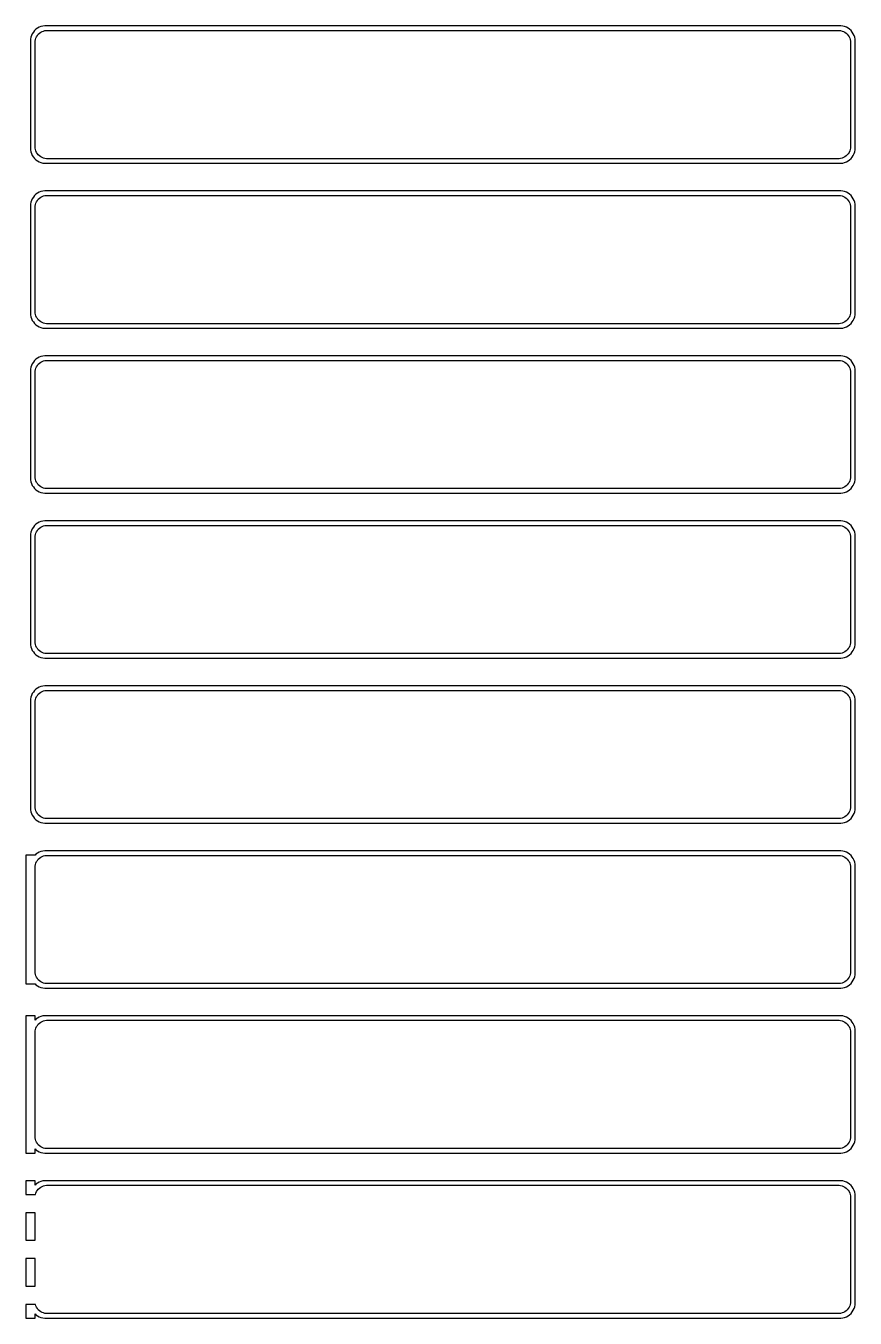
# Model space of a CAD drawing. Header units: metres. Extents: x -136 to 135, y 788 to 1588.
# Drawn here: x -136.5 to 135, y 1165.5 to 1588.5 of the extents above; entities that cross this region are included whole.
import ezdxf

# ---------------------------------------------------------------- set-up
doc = ezdxf.new("R2010")
doc.units = ezdxf.units.M

msp = doc.modelspace()

# ---------------------------------------------------------------- linework, layer by layer
for p, q in [((-134.045, 1586.44), (-134.382, 1585.91)), ((-133.645, 1586.92), (-134.045, 1586.44)), ((-133.187, 1587.35), (-133.645, 1586.92)), ((-132.679, 1587.72), (-133.187, 1587.35)), ((-132.129, 1588.02), (-132.679, 1587.72)), ((-131.545, 1588.26), (-132.129, 1588.02)), ((-132.05, 1586.08), (-131.643, 1586.38)), ((-131.643, 1586.38), (-131.203, 1586.62)), ((-130.937, 1588.41), (-131.545, 1588.26)), ((-131.203, 1586.62), (-130.736, 1586.8)), ((-130.314, 1588.49), (-130.937, 1588.41)), ((-130.736, 1586.8), (-130.25, 1586.93)), ((130.314, 1588.49), (-130.314, 1588.49)), ((-130.25, 1586.93), (-129.751, 1586.99)), ((-129.751, 1586.99), (129.751, 1586.99)), ((129.751, 1586.99), (130.25, 1586.93)), ((130.25, 1586.93), (130.736, 1586.8)), ((130.937, 1588.41), (130.314, 1588.49)), ((130.736, 1586.8), (131.203, 1586.62)), ((131.545, 1588.26), (130.937, 1588.41)), ((131.203, 1586.62), (131.643, 1586.38)), ((132.129, 1588.02), (131.545, 1588.26)), ((131.643, 1586.38), (132.05, 1586.08)), ((132.679, 1587.72), (132.129, 1588.02)), ((133.187, 1587.35), (132.679, 1587.72)), ((133.645, 1586.92), (133.187, 1587.35)), ((134.045, 1586.44), (133.645, 1586.92)), ((134.382, 1585.91), (134.045, 1586.44)), ((-134.961, 1584.13), (-135, 1583.5)), ((-135, 1583.5), (-135, 1548.5)), ((-134.843, 1584.74), (-134.961, 1584.13)), ((-134.649, 1585.34), (-134.843, 1584.74)), ((-134.382, 1585.91), (-134.649, 1585.34)), ((-133.5, 1583), (-133.468, 1583.5)), ((-133.5, 1549), (-133.5, 1583)), ((-133.468, 1583.5), (-133.374, 1583.99)), ((-133.374, 1583.99), (-133.219, 1584.47)), ((-133.219, 1584.47), (-133.005, 1584.93)), ((-133.005, 1584.93), (-132.736, 1585.35)), ((-132.736, 1585.35), (-132.416, 1585.74)), ((-132.416, 1585.74), (-132.05, 1586.08)), ((132.05, 1586.08), (132.416, 1585.74)), ((132.416, 1585.74), (132.736, 1585.35)), ((132.736, 1585.35), (133.005, 1584.93)), ((133.005, 1584.93), (133.219, 1584.47)), ((133.219, 1584.47), (133.374, 1583.99)), ((133.374, 1583.99), (133.468, 1583.5)), ((133.468, 1583.5), (133.5, 1583)), ((133.5, 1583), (133.5, 1549)), ((134.649, 1585.34), (134.382, 1585.91)), ((134.843, 1584.74), (134.649, 1585.34)), ((134.961, 1584.13), (134.843, 1584.74)), ((135, 1583.5), (134.961, 1584.13)), ((135, 1548.5), (135, 1583.5)), ((-135, 1548.5), (-134.961, 1547.87)), ((-133.468, 1548.5), (-133.5, 1549)), ((-133.374, 1548.01), (-133.468, 1548.5)), ((133.468, 1548.5), (133.374, 1548.01)), ((133.5, 1549), (133.468, 1548.5)), ((134.961, 1547.87), (135, 1548.5)), ((-134.961, 1547.87), (-134.843, 1547.26)), ((-134.843, 1547.26), (-134.649, 1546.66)), ((-134.649, 1546.66), (-134.382, 1546.09)), ((-134.382, 1546.09), (-134.045, 1545.56)), ((-134.045, 1545.56), (-133.645, 1545.08)), ((-133.645, 1545.08), (-133.187, 1544.65)), ((-133.219, 1547.53), (-133.374, 1548.01)), ((-133.005, 1547.07), (-133.219, 1547.53)), ((-133.187, 1544.65), (-132.679, 1544.28)), ((-132.736, 1546.65), (-133.005, 1547.07)), ((-132.416, 1546.26), (-132.736, 1546.65)), ((-132.679, 1544.28), (-132.129, 1543.98)), ((-132.05, 1545.92), (-132.416, 1546.26)), ((-132.129, 1543.98), (-131.545, 1543.74)), ((-131.643, 1545.62), (-132.05, 1545.92)), ((-131.203, 1545.38), (-131.643, 1545.62)), ((-130.736, 1545.2), (-131.203, 1545.38)), ((-130.25, 1545.07), (-130.736, 1545.2)), ((-129.751, 1545.01), (-130.25, 1545.07)), ((129.751, 1545.01), (-129.751, 1545.01)), ((130.25, 1545.07), (129.751, 1545.01)), ((130.736, 1545.2), (130.25, 1545.07)), ((131.203, 1545.38), (130.736, 1545.2)), ((131.643, 1545.62), (131.203, 1545.38)), ((131.545, 1543.74), (132.129, 1543.98)), ((132.05, 1545.92), (131.643, 1545.62)), ((132.416, 1546.26), (132.05, 1545.92)), ((132.129, 1543.98), (132.679, 1544.28)), ((132.736, 1546.65), (132.416, 1546.26)), ((132.679, 1544.28), (133.187, 1544.65)), ((133.005, 1547.07), (132.736, 1546.65)), ((133.219, 1547.53), (133.005, 1547.07)), ((133.187, 1544.65), (133.645, 1545.08)), ((133.374, 1548.01), (133.219, 1547.53)), ((133.645, 1545.08), (134.045, 1545.56)), ((134.045, 1545.56), (134.382, 1546.09)), ((134.382, 1546.09), (134.649, 1546.66)), ((134.649, 1546.66), (134.843, 1547.26)), ((134.843, 1547.26), (134.961, 1547.87)), ((-131.545, 1543.74), (-130.937, 1543.59)), ((-130.937, 1543.59), (-130.314, 1543.51)), ((-130.314, 1543.51), (130.314, 1543.51)), ((130.314, 1543.51), (130.937, 1543.59)), ((130.937, 1543.59), (131.545, 1543.74)), ((-134.649, 1531.34), (-134.843, 1530.74)), ((-134.382, 1531.91), (-134.649, 1531.34)), ((-134.045, 1532.44), (-134.382, 1531.91)), ((-133.645, 1532.92), (-134.045, 1532.44)), ((-133.187, 1533.35), (-133.645, 1532.92)), ((-132.679, 1533.72), (-133.187, 1533.35)), ((-133.005, 1530.93), (-132.736, 1531.35)), ((-132.736, 1531.35), (-132.416, 1531.74)), ((-132.129, 1534.02), (-132.679, 1533.72)), ((-132.416, 1531.74), (-132.05, 1532.08)), ((-131.545, 1534.26), (-132.129, 1534.02)), ((-132.05, 1532.08), (-131.643, 1532.38)), ((-131.643, 1532.38), (-131.203, 1532.62)), ((-130.937, 1534.41), (-131.545, 1534.26)), ((-131.203, 1532.62), (-130.736, 1532.8)), ((-130.314, 1534.49), (-130.937, 1534.41)), ((-130.736, 1532.8), (-130.25, 1532.93)), ((130.314, 1534.49), (-130.314, 1534.49)), ((-130.25, 1532.93), (-129.751, 1532.99)), ((-129.751, 1532.99), (129.751, 1532.99)), ((129.751, 1532.99), (130.25, 1532.93)), ((130.25, 1532.93), (130.736, 1532.8)), ((130.937, 1534.41), (130.314, 1534.49)), ((130.736, 1532.8), (131.203, 1532.62)), ((131.545, 1534.26), (130.937, 1534.41)), ((131.203, 1532.62), (131.643, 1532.38)), ((132.129, 1534.02), (131.545, 1534.26)), ((131.643, 1532.38), (132.05, 1532.08)), ((132.05, 1532.08), (132.416, 1531.74)), ((132.679, 1533.72), (132.129, 1534.02)), ((132.416, 1531.74), (132.736, 1531.35)), ((133.187, 1533.35), (132.679, 1533.72)), ((132.736, 1531.35), (133.005, 1530.93)), ((133.645, 1532.92), (133.187, 1533.35)), ((134.045, 1532.44), (133.645, 1532.92)), ((134.382, 1531.91), (134.045, 1532.44)), ((134.649, 1531.34), (134.382, 1531.91)), ((134.843, 1530.74), (134.649, 1531.34)), ((-134.961, 1530.13), (-135, 1529.5)), ((-135, 1529.5), (-135, 1494.5)), ((-134.843, 1530.74), (-134.961, 1530.13)), ((-133.5, 1529), (-133.468, 1529.5)), ((-133.5, 1495), (-133.5, 1529)), ((-133.468, 1529.5), (-133.374, 1529.99)), ((-133.374, 1529.99), (-133.219, 1530.47)), ((-133.219, 1530.47), (-133.005, 1530.93)), ((133.005, 1530.93), (133.219, 1530.47)), ((133.219, 1530.47), (133.374, 1529.99)), ((133.374, 1529.99), (133.468, 1529.5)), ((133.468, 1529.5), (133.5, 1529)), ((133.5, 1529), (133.5, 1495)), ((134.961, 1530.13), (134.843, 1530.74)), ((135, 1529.5), (134.961, 1530.13)), ((135, 1494.5), (135, 1529.5)), ((-135, 1494.5), (-134.961, 1493.87)), ((-134.961, 1493.87), (-134.843, 1493.26)), ((-134.843, 1493.26), (-134.649, 1492.66)), ((-133.468, 1494.5), (-133.5, 1495)), ((-133.374, 1494.01), (-133.468, 1494.5)), ((-133.219, 1493.53), (-133.374, 1494.01)), ((-133.005, 1493.07), (-133.219, 1493.53)), ((133.219, 1493.53), (133.005, 1493.07)), ((133.374, 1494.01), (133.219, 1493.53)), ((133.468, 1494.5), (133.374, 1494.01)), ((133.5, 1495), (133.468, 1494.5)), ((134.649, 1492.66), (134.843, 1493.26)), ((134.843, 1493.26), (134.961, 1493.87)), ((134.961, 1493.87), (135, 1494.5)), ((-134.649, 1492.66), (-134.382, 1492.09)), ((-134.382, 1492.09), (-134.045, 1491.56)), ((-134.045, 1491.56), (-133.645, 1491.08)), ((-133.645, 1491.08), (-133.187, 1490.65)), ((-133.187, 1490.65), (-132.679, 1490.28)), ((-132.736, 1492.65), (-133.005, 1493.07)), ((-132.416, 1492.26), (-132.736, 1492.65)), ((-132.679, 1490.28), (-132.129, 1489.98)), ((-132.05, 1491.92), (-132.416, 1492.26)), ((-132.129, 1489.98), (-131.545, 1489.74)), ((-131.643, 1491.62), (-132.05, 1491.92)), ((-131.203, 1491.38), (-131.643, 1491.62)), ((-131.545, 1489.74), (-130.937, 1489.59)), ((-130.736, 1491.2), (-131.203, 1491.38)), ((-130.937, 1489.59), (-130.314, 1489.51)), ((-130.25, 1491.07), (-130.736, 1491.2)), ((-130.314, 1489.51), (130.314, 1489.51)), ((-129.751, 1491.01), (-130.25, 1491.07)), ((129.751, 1491.01), (-129.751, 1491.01)), ((130.25, 1491.07), (129.751, 1491.01)), ((130.736, 1491.2), (130.25, 1491.07)), ((130.314, 1489.51), (130.937, 1489.59)), ((131.203, 1491.38), (130.736, 1491.2)), ((130.937, 1489.59), (131.545, 1489.74)), ((131.643, 1491.62), (131.203, 1491.38)), ((131.545, 1489.74), (132.129, 1489.98)), ((132.05, 1491.92), (131.643, 1491.62)), ((132.416, 1492.26), (132.05, 1491.92)), ((132.129, 1489.98), (132.679, 1490.28)), ((132.736, 1492.65), (132.416, 1492.26)), ((132.679, 1490.28), (133.187, 1490.65)), ((133.005, 1493.07), (132.736, 1492.65)), ((133.187, 1490.65), (133.645, 1491.08)), ((133.645, 1491.08), (134.045, 1491.56)), ((134.045, 1491.56), (134.382, 1492.09)), ((134.382, 1492.09), (134.649, 1492.66)), ((-130.314, 1480.49), (-130.937, 1480.41)), ((130.314, 1480.49), (-130.314, 1480.49)), ((130.937, 1480.41), (130.314, 1480.49)), ((-134.843, 1476.74), (-134.961, 1476.13)), ((-134.649, 1477.34), (-134.843, 1476.74)), ((-134.382, 1477.91), (-134.649, 1477.34)), ((-134.045, 1478.44), (-134.382, 1477.91)), ((-133.645, 1478.92), (-134.045, 1478.44)), ((-133.187, 1479.35), (-133.645, 1478.92)), ((-133.374, 1475.99), (-133.219, 1476.47)), ((-133.219, 1476.47), (-133.005, 1476.93)), ((-132.679, 1479.72), (-133.187, 1479.35)), ((-133.005, 1476.93), (-132.736, 1477.35)), ((-132.736, 1477.35), (-132.416, 1477.74)), ((-132.129, 1480.02), (-132.679, 1479.72)), ((-132.416, 1477.74), (-132.05, 1478.08)), ((-131.545, 1480.26), (-132.129, 1480.02)), ((-132.05, 1478.08), (-131.643, 1478.38)), ((-131.643, 1478.38), (-131.203, 1478.62)), ((-130.937, 1480.41), (-131.545, 1480.26)), ((-131.203, 1478.62), (-130.736, 1478.8)), ((-130.736, 1478.8), (-130.25, 1478.93)), ((-130.25, 1478.93), (-129.751, 1478.99)), ((-129.751, 1478.99), (129.751, 1478.99)), ((129.751, 1478.99), (130.25, 1478.93)), ((130.25, 1478.93), (130.736, 1478.8)), ((130.736, 1478.8), (131.203, 1478.62)), ((131.545, 1480.26), (130.937, 1480.41)), ((131.203, 1478.62), (131.643, 1478.38)), ((132.129, 1480.02), (131.545, 1480.26)), ((131.643, 1478.38), (132.05, 1478.08)), ((132.05, 1478.08), (132.416, 1477.74)), ((132.679, 1479.72), (132.129, 1480.02)), ((132.416, 1477.74), (132.736, 1477.35)), ((133.187, 1479.35), (132.679, 1479.72)), ((132.736, 1477.35), (133.005, 1476.93)), ((133.005, 1476.93), (133.219, 1476.47)), ((133.645, 1478.92), (133.187, 1479.35)), ((133.219, 1476.47), (133.374, 1475.99)), ((134.045, 1478.44), (133.645, 1478.92)), ((134.382, 1477.91), (134.045, 1478.44)), ((134.649, 1477.34), (134.382, 1477.91)), ((134.843, 1476.74), (134.649, 1477.34)), ((134.961, 1476.13), (134.843, 1476.74)), ((-134.961, 1476.13), (-135, 1475.5)), ((-135, 1475.5), (-135, 1440.5)), ((-133.5, 1475), (-133.468, 1475.5)), ((-133.5, 1441), (-133.5, 1475)), ((-133.468, 1475.5), (-133.374, 1475.99)), ((133.374, 1475.99), (133.468, 1475.5)), ((133.468, 1475.5), (133.5, 1475)), ((133.5, 1475), (133.5, 1441)), ((135, 1475.5), (134.961, 1476.13)), ((135, 1440.5), (135, 1475.5)), ((-135, 1440.5), (-134.961, 1439.87)), ((-134.961, 1439.87), (-134.843, 1439.26)), ((-134.843, 1439.26), (-134.649, 1438.66)), ((-134.649, 1438.66), (-134.382, 1438.09)), ((-133.468, 1440.5), (-133.5, 1441)), ((-133.374, 1440.01), (-133.468, 1440.5)), ((-133.219, 1439.53), (-133.374, 1440.01)), ((-133.005, 1439.07), (-133.219, 1439.53)), ((-132.736, 1438.65), (-133.005, 1439.07)), ((-132.416, 1438.26), (-132.736, 1438.65)), ((-132.05, 1437.92), (-132.416, 1438.26)), ((132.416, 1438.26), (132.05, 1437.92)), ((132.736, 1438.65), (132.416, 1438.26)), ((133.005, 1439.07), (132.736, 1438.65)), ((133.219, 1439.53), (133.005, 1439.07)), ((133.374, 1440.01), (133.219, 1439.53)), ((133.468, 1440.5), (133.374, 1440.01)), ((133.5, 1441), (133.468, 1440.5)), ((134.382, 1438.09), (134.649, 1438.66)), ((134.649, 1438.66), (134.843, 1439.26)), ((134.843, 1439.26), (134.961, 1439.87)), ((134.961, 1439.87), (135, 1440.5)), ((-134.382, 1438.09), (-134.045, 1437.56)), ((-134.045, 1437.56), (-133.645, 1437.08)), ((-133.645, 1437.08), (-133.187, 1436.65)), ((-133.187, 1436.65), (-132.679, 1436.28)), ((-132.679, 1436.28), (-132.129, 1435.98)), ((-132.129, 1435.98), (-131.545, 1435.74)), ((-131.643, 1437.62), (-132.05, 1437.92)), ((-131.203, 1437.38), (-131.643, 1437.62)), ((-131.545, 1435.74), (-130.937, 1435.59)), ((-130.736, 1437.2), (-131.203, 1437.38)), ((-130.937, 1435.59), (-130.314, 1435.51)), ((-130.25, 1437.07), (-130.736, 1437.2)), ((-130.314, 1435.51), (130.314, 1435.51)), ((-129.751, 1437.01), (-130.25, 1437.07)), ((129.751, 1437.01), (-129.751, 1437.01)), ((130.25, 1437.07), (129.751, 1437.01)), ((130.736, 1437.2), (130.25, 1437.07)), ((130.314, 1435.51), (130.937, 1435.59)), ((131.203, 1437.38), (130.736, 1437.2)), ((130.937, 1435.59), (131.545, 1435.74)), ((131.643, 1437.62), (131.203, 1437.38)), ((131.545, 1435.74), (132.129, 1435.98)), ((132.05, 1437.92), (131.643, 1437.62)), ((132.129, 1435.98), (132.679, 1436.28)), ((132.679, 1436.28), (133.187, 1436.65)), ((133.187, 1436.65), (133.645, 1437.08)), ((133.645, 1437.08), (134.045, 1437.56)), ((134.045, 1437.56), (134.382, 1438.09)), ((-132.679, 1425.72), (-133.187, 1425.35)), ((-132.129, 1426.02), (-132.679, 1425.72)), ((-131.545, 1426.26), (-132.129, 1426.02)), ((-130.937, 1426.41), (-131.545, 1426.26)), ((-130.314, 1426.49), (-130.937, 1426.41)), ((130.314, 1426.49), (-130.314, 1426.49)), ((130.937, 1426.41), (130.314, 1426.49)), ((131.545, 1426.26), (130.937, 1426.41)), ((132.129, 1426.02), (131.545, 1426.26)), ((132.679, 1425.72), (132.129, 1426.02)), ((133.187, 1425.35), (132.679, 1425.72)), ((-134.961, 1422.13), (-135, 1421.5)), ((-135, 1421.5), (-135, 1386.5)), ((-134.843, 1422.74), (-134.961, 1422.13)), ((-134.649, 1423.34), (-134.843, 1422.74)), ((-134.382, 1423.91), (-134.649, 1423.34)), ((-134.045, 1424.44), (-134.382, 1423.91)), ((-133.645, 1424.92), (-134.045, 1424.44)), ((-133.187, 1425.35), (-133.645, 1424.92)), ((-133.5, 1421), (-133.468, 1421.5)), ((-133.468, 1421.5), (-133.374, 1421.99)), ((-133.374, 1421.99), (-133.219, 1422.47)), ((-133.219, 1422.47), (-133.005, 1422.93)), ((-133.005, 1422.93), (-132.736, 1423.35)), ((-132.736, 1423.35), (-132.416, 1423.74)), ((-132.416, 1423.74), (-132.05, 1424.08)), ((-132.05, 1424.08), (-131.643, 1424.38)), ((-131.643, 1424.38), (-131.203, 1424.62)), ((-131.203, 1424.62), (-130.736, 1424.8)), ((-130.736, 1424.8), (-130.25, 1424.93)), ((-130.25, 1424.93), (-129.751, 1424.99)), ((-129.751, 1424.99), (129.751, 1424.99)), ((129.751, 1424.99), (130.25, 1424.93)), ((130.25, 1424.93), (130.736, 1424.8)), ((130.736, 1424.8), (131.203, 1424.62)), ((131.203, 1424.62), (131.643, 1424.38)), ((131.643, 1424.38), (132.05, 1424.08)), ((132.05, 1424.08), (132.416, 1423.74)), ((132.416, 1423.74), (132.736, 1423.35)), ((132.736, 1423.35), (133.005, 1422.93)), ((133.005, 1422.93), (133.219, 1422.47)), ((133.645, 1424.92), (133.187, 1425.35)), ((133.219, 1422.47), (133.374, 1421.99)), ((133.374, 1421.99), (133.468, 1421.5)), ((133.468, 1421.5), (133.5, 1421)), ((134.045, 1424.44), (133.645, 1424.92)), ((134.382, 1423.91), (134.045, 1424.44)), ((134.649, 1423.34), (134.382, 1423.91)), ((134.843, 1422.74), (134.649, 1423.34)), ((134.961, 1422.13), (134.843, 1422.74)), ((135, 1421.5), (134.961, 1422.13)), ((135, 1386.5), (135, 1421.5)), ((-133.5, 1387), (-133.5, 1421)), ((133.5, 1421), (133.5, 1387)), ((-135, 1386.5), (-134.961, 1385.87)), ((-134.961, 1385.87), (-134.843, 1385.26)), ((-134.843, 1385.26), (-134.649, 1384.66)), ((-134.649, 1384.66), (-134.382, 1384.09)), ((-134.382, 1384.09), (-134.045, 1383.56)), ((-134.045, 1383.56), (-133.645, 1383.08)), ((-133.468, 1386.5), (-133.5, 1387)), ((-133.374, 1386.01), (-133.468, 1386.5)), ((-133.219, 1385.53), (-133.374, 1386.01)), ((-133.005, 1385.07), (-133.219, 1385.53)), ((-132.736, 1384.65), (-133.005, 1385.07)), ((-132.416, 1384.26), (-132.736, 1384.65)), ((-132.05, 1383.92), (-132.416, 1384.26)), ((-131.643, 1383.62), (-132.05, 1383.92)), ((-131.203, 1383.38), (-131.643, 1383.62)), ((-130.736, 1383.2), (-131.203, 1383.38)), ((-130.25, 1383.07), (-130.736, 1383.2)), ((130.736, 1383.2), (130.25, 1383.07)), ((131.203, 1383.38), (130.736, 1383.2)), ((131.643, 1383.62), (131.203, 1383.38)), ((132.05, 1383.92), (131.643, 1383.62)), ((132.416, 1384.26), (132.05, 1383.92)), ((132.736, 1384.65), (132.416, 1384.26)), ((133.005, 1385.07), (132.736, 1384.65)), ((133.219, 1385.53), (133.005, 1385.07)), ((133.374, 1386.01), (133.219, 1385.53)), ((133.468, 1386.5), (133.374, 1386.01)), ((133.5, 1387), (133.468, 1386.5)), ((133.645, 1383.08), (134.045, 1383.56)), ((134.045, 1383.56), (134.382, 1384.09)), ((134.382, 1384.09), (134.649, 1384.66)), ((134.649, 1384.66), (134.843, 1385.26)), ((134.843, 1385.26), (134.961, 1385.87)), ((134.961, 1385.87), (135, 1386.5)), ((-133.645, 1383.08), (-133.187, 1382.65)), ((-133.187, 1382.65), (-132.679, 1382.28)), ((-132.679, 1382.28), (-132.129, 1381.98)), ((-132.129, 1381.98), (-131.545, 1381.74)), ((-131.545, 1381.74), (-130.937, 1381.59)), ((-130.937, 1381.59), (-130.314, 1381.51)), ((-130.314, 1381.51), (130.314, 1381.51)), ((-129.751, 1383.01), (-130.25, 1383.07)), ((129.751, 1383.01), (-129.751, 1383.01)), ((130.25, 1383.07), (129.751, 1383.01)), ((130.314, 1381.51), (130.937, 1381.59)), ((130.937, 1381.59), (131.545, 1381.74)), ((131.545, 1381.74), (132.129, 1381.98)), ((132.129, 1381.98), (132.679, 1382.28)), ((132.679, 1382.28), (133.187, 1382.65)), ((133.187, 1382.65), (133.645, 1383.08)), ((-133.645, 1370.92), (-134.045, 1370.44)), ((-133.187, 1371.35), (-133.645, 1370.92)), ((-132.679, 1371.72), (-133.187, 1371.35)), ((-132.129, 1372.02), (-132.679, 1371.72)), ((-131.545, 1372.26), (-132.129, 1372.02)), ((-131.643, 1370.38), (-131.203, 1370.62)), ((-130.937, 1372.41), (-131.545, 1372.26)), ((-131.203, 1370.62), (-130.736, 1370.8)), ((-130.314, 1372.49), (-130.937, 1372.41)), ((-130.736, 1370.8), (-130.25, 1370.93)), ((130.314, 1372.49), (-130.314, 1372.49)), ((-130.25, 1370.93), (-129.751, 1370.99)), ((-129.751, 1370.99), (129.751, 1370.99)), ((129.751, 1370.99), (130.25, 1370.93)), ((130.25, 1370.93), (130.736, 1370.8)), ((130.937, 1372.41), (130.314, 1372.49)), ((130.736, 1370.8), (131.203, 1370.62)), ((131.545, 1372.26), (130.937, 1372.41)), ((131.203, 1370.62), (131.643, 1370.38)), ((132.129, 1372.02), (131.545, 1372.26)), ((132.679, 1371.72), (132.129, 1372.02)), ((133.187, 1371.35), (132.679, 1371.72)), ((133.645, 1370.92), (133.187, 1371.35)), ((134.045, 1370.44), (133.645, 1370.92)), ((-134.961, 1368.13), (-135, 1367.5)), ((-135, 1367.5), (-135, 1332.5)), ((-134.843, 1368.74), (-134.961, 1368.13)), ((-134.649, 1369.34), (-134.843, 1368.74)), ((-134.382, 1369.91), (-134.649, 1369.34)), ((-134.045, 1370.44), (-134.382, 1369.91)), ((-133.5, 1367), (-133.468, 1367.5)), ((-133.5, 1333), (-133.5, 1367)), ((-133.468, 1367.5), (-133.374, 1367.99)), ((-133.374, 1367.99), (-133.219, 1368.47)), ((-133.219, 1368.47), (-133.005, 1368.93)), ((-133.005, 1368.93), (-132.736, 1369.35)), ((-132.736, 1369.35), (-132.416, 1369.74)), ((-132.416, 1369.74), (-132.05, 1370.08)), ((-132.05, 1370.08), (-131.643, 1370.38)), ((131.643, 1370.38), (132.05, 1370.08)), ((132.05, 1370.08), (132.416, 1369.74)), ((132.416, 1369.74), (132.736, 1369.35)), ((132.736, 1369.35), (133.005, 1368.93)), ((133.005, 1368.93), (133.219, 1368.47)), ((133.219, 1368.47), (133.374, 1367.99)), ((133.374, 1367.99), (133.468, 1367.5)), ((133.468, 1367.5), (133.5, 1367)), ((133.5, 1367), (133.5, 1333)), ((134.382, 1369.91), (134.045, 1370.44)), ((134.649, 1369.34), (134.382, 1369.91)), ((134.843, 1368.74), (134.649, 1369.34)), ((134.961, 1368.13), (134.843, 1368.74)), ((135, 1367.5), (134.961, 1368.13)), ((135, 1332.5), (135, 1367.5)), ((-135, 1332.5), (-134.961, 1331.87)), ((-133.468, 1332.5), (-133.5, 1333)), ((-133.374, 1332.01), (-133.468, 1332.5)), ((133.468, 1332.5), (133.374, 1332.01)), ((133.5, 1333), (133.468, 1332.5)), ((134.961, 1331.87), (135, 1332.5)), ((-134.961, 1331.87), (-134.843, 1331.26)), ((-134.843, 1331.26), (-134.649, 1330.66)), ((-134.649, 1330.66), (-134.382, 1330.09)), ((-134.382, 1330.09), (-134.045, 1329.56)), ((-134.045, 1329.56), (-133.645, 1329.08)), ((-133.645, 1329.08), (-133.187, 1328.65)), ((-133.219, 1331.53), (-133.374, 1332.01)), ((-133.005, 1331.07), (-133.219, 1331.53)), ((-133.187, 1328.65), (-132.679, 1328.28)), ((-132.736, 1330.65), (-133.005, 1331.07)), ((-132.416, 1330.26), (-132.736, 1330.65)), ((-132.679, 1328.28), (-132.129, 1327.98)), ((-132.05, 1329.92), (-132.416, 1330.26)), ((-131.643, 1329.62), (-132.05, 1329.92)), ((-131.203, 1329.38), (-131.643, 1329.62)), ((-130.736, 1329.2), (-131.203, 1329.38)), ((-130.25, 1329.07), (-130.736, 1329.2)), ((-129.751, 1329.01), (-130.25, 1329.07)), ((129.751, 1329.01), (-129.751, 1329.01)), ((130.25, 1329.07), (129.751, 1329.01)), ((130.736, 1329.2), (130.25, 1329.07)), ((131.203, 1329.38), (130.736, 1329.2)), ((131.643, 1329.62), (131.203, 1329.38)), ((132.05, 1329.92), (131.643, 1329.62)), ((132.416, 1330.26), (132.05, 1329.92)), ((132.129, 1327.98), (132.679, 1328.28)), ((132.736, 1330.65), (132.416, 1330.26)), ((132.679, 1328.28), (133.187, 1328.65)), ((133.005, 1331.07), (132.736, 1330.65)), ((133.219, 1331.53), (133.005, 1331.07)), ((133.187, 1328.65), (133.645, 1329.08)), ((133.374, 1332.01), (133.219, 1331.53)), ((133.645, 1329.08), (134.045, 1329.56)), ((134.045, 1329.56), (134.382, 1330.09)), ((134.382, 1330.09), (134.649, 1330.66)), ((134.649, 1330.66), (134.843, 1331.26)), ((134.843, 1331.26), (134.961, 1331.87)), ((-132.129, 1327.98), (-131.545, 1327.74)), ((-131.545, 1327.74), (-130.937, 1327.59)), ((-130.937, 1327.59), (-130.314, 1327.51)), ((-130.314, 1327.51), (130.314, 1327.51)), ((130.314, 1327.51), (130.937, 1327.59)), ((130.937, 1327.59), (131.545, 1327.74)), ((131.545, 1327.74), (132.129, 1327.98)), ((-133.5, 1317.06), (-136.5, 1317.06)), ((-136.5, 1317.06), (-136.5, 1274.94)), ((-133.187, 1317.35), (-133.5, 1317.06)), ((-132.679, 1317.72), (-133.187, 1317.35)), ((-132.736, 1315.35), (-132.416, 1315.74)), ((-132.129, 1318.02), (-132.679, 1317.72)), ((-132.416, 1315.74), (-132.05, 1316.08)), ((-131.545, 1318.26), (-132.129, 1318.02)), ((-132.05, 1316.08), (-131.643, 1316.38)), ((-131.643, 1316.38), (-131.203, 1316.62)), ((-130.937, 1318.41), (-131.545, 1318.26)), ((-131.203, 1316.62), (-130.736, 1316.8)), ((-130.314, 1318.49), (-130.937, 1318.41)), ((-130.736, 1316.8), (-130.25, 1316.93)), ((130.314, 1318.49), (-130.314, 1318.49)), ((-130.25, 1316.93), (-129.751, 1316.99)), ((-129.751, 1316.99), (129.751, 1316.99)), ((129.751, 1316.99), (130.25, 1316.93)), ((130.25, 1316.93), (130.736, 1316.8)), ((130.937, 1318.41), (130.314, 1318.49)), ((130.736, 1316.8), (131.203, 1316.62)), ((131.545, 1318.26), (130.937, 1318.41)), ((131.203, 1316.62), (131.643, 1316.38)), ((132.129, 1318.02), (131.545, 1318.26)), ((131.643, 1316.38), (132.05, 1316.08)), ((132.05, 1316.08), (132.416, 1315.74)), ((132.679, 1317.72), (132.129, 1318.02)), ((132.416, 1315.74), (132.736, 1315.35)), ((133.187, 1317.35), (132.679, 1317.72)), ((133.645, 1316.92), (133.187, 1317.35)), ((134.045, 1316.44), (133.645, 1316.92)), ((134.382, 1315.91), (134.045, 1316.44)), ((134.649, 1315.34), (134.382, 1315.91)), ((-133.5, 1313), (-133.468, 1313.5)), ((-133.5, 1279), (-133.5, 1313)), ((-133.468, 1313.5), (-133.374, 1313.99)), ((-133.374, 1313.99), (-133.219, 1314.47)), ((-133.219, 1314.47), (-133.005, 1314.93)), ((-133.005, 1314.93), (-132.736, 1315.35)), ((132.736, 1315.35), (133.005, 1314.93)), ((133.005, 1314.93), (133.219, 1314.47)), ((133.219, 1314.47), (133.374, 1313.99)), ((133.374, 1313.99), (133.468, 1313.5)), ((133.468, 1313.5), (133.5, 1313)), ((133.5, 1313), (133.5, 1279)), ((134.843, 1314.74), (134.649, 1315.34)), ((134.961, 1314.13), (134.843, 1314.74)), ((135, 1313.5), (134.961, 1314.13)), ((135, 1278.5), (135, 1313.5)), ((-133.468, 1278.5), (-133.5, 1279)), ((-133.374, 1278.01), (-133.468, 1278.5)), ((-133.219, 1277.53), (-133.374, 1278.01)), ((-133.005, 1277.07), (-133.219, 1277.53)), ((133.219, 1277.53), (133.005, 1277.07)), ((133.374, 1278.01), (133.219, 1277.53)), ((133.468, 1278.5), (133.374, 1278.01)), ((133.5, 1279), (133.468, 1278.5)), ((134.843, 1277.26), (134.961, 1277.87)), ((134.961, 1277.87), (135, 1278.5)), ((-136.5, 1274.94), (-133.5, 1274.94)), ((-133.5, 1274.94), (-133.187, 1274.65)), ((-133.187, 1274.65), (-132.679, 1274.28)), ((-132.736, 1276.65), (-133.005, 1277.07)), ((-132.416, 1276.26), (-132.736, 1276.65)), ((-132.679, 1274.28), (-132.129, 1273.98)), ((-132.05, 1275.92), (-132.416, 1276.26)), ((-132.129, 1273.98), (-131.545, 1273.74)), ((-131.643, 1275.62), (-132.05, 1275.92)), ((-131.203, 1275.38), (-131.643, 1275.62)), ((-131.545, 1273.74), (-130.937, 1273.59)), ((-130.736, 1275.2), (-131.203, 1275.38)), ((-130.937, 1273.59), (-130.314, 1273.51)), ((-130.25, 1275.07), (-130.736, 1275.2)), ((-130.314, 1273.51), (130.314, 1273.51)), ((-129.751, 1275.01), (-130.25, 1275.07)), ((129.751, 1275.01), (-129.751, 1275.01)), ((130.25, 1275.07), (129.751, 1275.01)), ((130.736, 1275.2), (130.25, 1275.07)), ((130.314, 1273.51), (130.937, 1273.59)), ((131.203, 1275.38), (130.736, 1275.2)), ((130.937, 1273.59), (131.545, 1273.74)), ((131.643, 1275.62), (131.203, 1275.38)), ((131.545, 1273.74), (132.129, 1273.98)), ((132.05, 1275.92), (131.643, 1275.62)), ((132.416, 1276.26), (132.05, 1275.92)), ((132.129, 1273.98), (132.679, 1274.28)), ((132.736, 1276.65), (132.416, 1276.26)), ((132.679, 1274.28), (133.187, 1274.65)), ((133.005, 1277.07), (132.736, 1276.65)), ((133.187, 1274.65), (133.645, 1275.08)), ((133.645, 1275.08), (134.045, 1275.56)), ((134.045, 1275.56), (134.382, 1276.09)), ((134.382, 1276.09), (134.649, 1276.66)), ((134.649, 1276.66), (134.843, 1277.26)), ((-133.5, 1264.47), (-136.5, 1264.47)), ((-136.5, 1264.47), (-136.5, 1219.53)), ((-133.5, 1263.06), (-133.5, 1264.47)), ((-133.187, 1263.35), (-133.5, 1263.06)), ((-133.219, 1260.47), (-133.005, 1260.93)), ((-132.679, 1263.72), (-133.187, 1263.35)), ((-133.005, 1260.93), (-132.736, 1261.35)), ((-132.736, 1261.35), (-132.416, 1261.74)), ((-132.129, 1264.02), (-132.679, 1263.72)), ((-132.416, 1261.74), (-132.05, 1262.08)), ((-131.545, 1264.26), (-132.129, 1264.02)), ((-132.05, 1262.08), (-131.643, 1262.38)), ((-131.643, 1262.38), (-131.203, 1262.62)), ((-130.937, 1264.41), (-131.545, 1264.26)), ((-131.203, 1262.62), (-130.736, 1262.8)), ((-130.314, 1264.49), (-130.937, 1264.41)), ((-130.736, 1262.8), (-130.25, 1262.93)), ((130.314, 1264.49), (-130.314, 1264.49)), ((-130.25, 1262.93), (-129.751, 1262.99)), ((-129.751, 1262.99), (129.751, 1262.99)), ((129.751, 1262.99), (130.25, 1262.93)), ((130.25, 1262.93), (130.736, 1262.8)), ((130.937, 1264.41), (130.314, 1264.49)), ((130.736, 1262.8), (131.203, 1262.62)), ((131.545, 1264.26), (130.937, 1264.41)), ((131.203, 1262.62), (131.643, 1262.38)), ((132.129, 1264.02), (131.545, 1264.26)), ((131.643, 1262.38), (132.05, 1262.08)), ((132.05, 1262.08), (132.416, 1261.74)), ((132.679, 1263.72), (132.129, 1264.02)), ((132.416, 1261.74), (132.736, 1261.35)), ((133.187, 1263.35), (132.679, 1263.72)), ((132.736, 1261.35), (133.005, 1260.93)), ((133.005, 1260.93), (133.219, 1260.47)), ((133.645, 1262.92), (133.187, 1263.35)), ((134.045, 1262.44), (133.645, 1262.92)), ((134.382, 1261.91), (134.045, 1262.44)), ((134.649, 1261.34), (134.382, 1261.91)), ((134.843, 1260.74), (134.649, 1261.34)), ((134.961, 1260.13), (134.843, 1260.74)), ((-133.5, 1259), (-133.468, 1259.5)), ((-133.5, 1225), (-133.5, 1259)), ((-133.468, 1259.5), (-133.374, 1259.99)), ((-133.374, 1259.99), (-133.219, 1260.47)), ((133.219, 1260.47), (133.374, 1259.99)), ((133.374, 1259.99), (133.468, 1259.5)), ((133.468, 1259.5), (133.5, 1259)), ((133.5, 1259), (133.5, 1225)), ((135, 1259.5), (134.961, 1260.13)), ((135, 1224.5), (135, 1259.5)), ((-133.468, 1224.5), (-133.5, 1225)), ((-133.374, 1224.01), (-133.468, 1224.5)), ((-133.219, 1223.53), (-133.374, 1224.01)), ((-133.005, 1223.07), (-133.219, 1223.53)), ((-132.736, 1222.65), (-133.005, 1223.07)), ((-132.416, 1222.26), (-132.736, 1222.65)), ((132.736, 1222.65), (132.416, 1222.26)), ((133.005, 1223.07), (132.736, 1222.65)), ((133.219, 1223.53), (133.005, 1223.07)), ((133.374, 1224.01), (133.219, 1223.53)), ((133.468, 1224.5), (133.374, 1224.01)), ((133.5, 1225), (133.468, 1224.5)), ((134.382, 1222.09), (134.649, 1222.66)), ((134.649, 1222.66), (134.843, 1223.26)), ((134.843, 1223.26), (134.961, 1223.87)), ((134.961, 1223.87), (135, 1224.5)), ((-136.5, 1219.53), (-133.5, 1219.53)), ((-133.5, 1219.53), (-133.5, 1220.94)), ((-133.5, 1220.94), (-133.187, 1220.65)), ((-133.187, 1220.65), (-132.679, 1220.28)), ((-132.679, 1220.28), (-132.129, 1219.98)), ((-132.05, 1221.92), (-132.416, 1222.26)), ((-132.129, 1219.98), (-131.545, 1219.74)), ((-131.643, 1221.62), (-132.05, 1221.92)), ((-131.203, 1221.38), (-131.643, 1221.62)), ((-131.545, 1219.74), (-130.937, 1219.59)), ((-130.736, 1221.2), (-131.203, 1221.38)), ((-130.937, 1219.59), (-130.314, 1219.51)), ((-130.25, 1221.07), (-130.736, 1221.2)), ((-130.314, 1219.51), (130.314, 1219.51)), ((-129.751, 1221.01), (-130.25, 1221.07)), ((129.751, 1221.01), (-129.751, 1221.01)), ((130.25, 1221.07), (129.751, 1221.01)), ((130.736, 1221.2), (130.25, 1221.07)), ((130.314, 1219.51), (130.937, 1219.59)), ((131.203, 1221.38), (130.736, 1221.2)), ((130.937, 1219.59), (131.545, 1219.74)), ((131.643, 1221.62), (131.203, 1221.38)), ((131.545, 1219.74), (132.129, 1219.98)), ((132.05, 1221.92), (131.643, 1221.62)), ((132.416, 1222.26), (132.05, 1221.92)), ((132.129, 1219.98), (132.679, 1220.28)), ((132.679, 1220.28), (133.187, 1220.65)), ((133.187, 1220.65), (133.645, 1221.08)), ((133.645, 1221.08), (134.045, 1221.56)), ((134.045, 1221.56), (134.382, 1222.09)), ((-133.5, 1210.49), (-136.5, 1210.49)), ((-136.5, 1210.49), (-136.5, 1205.99)), ((-133.5, 1209.06), (-133.5, 1210.49)), ((-132.129, 1210.02), (-132.679, 1209.72)), ((-131.545, 1210.26), (-132.129, 1210.02)), ((-130.937, 1210.41), (-131.545, 1210.26)), ((-130.314, 1210.49), (-130.937, 1210.41)), ((130.314, 1210.49), (-130.314, 1210.49)), ((130.937, 1210.41), (130.314, 1210.49)), ((131.545, 1210.26), (130.937, 1210.41)), ((132.129, 1210.02), (131.545, 1210.26)), ((132.679, 1209.72), (132.129, 1210.02)), ((-136.5, 1205.99), (-133.374, 1205.99)), ((-133.187, 1209.35), (-133.5, 1209.06)), ((-133.374, 1205.99), (-133.219, 1206.47)), ((-133.374, 1205.99), (-133.374, 1205.99)), ((-133.219, 1206.47), (-133.005, 1206.93)), ((-132.679, 1209.72), (-133.187, 1209.35)), ((-133.005, 1206.93), (-132.736, 1207.35)), ((-132.736, 1207.35), (-132.416, 1207.74)), ((-132.416, 1207.74), (-132.05, 1208.08)), ((-132.05, 1208.08), (-131.643, 1208.38)), ((-131.643, 1208.38), (-131.203, 1208.62)), ((-131.203, 1208.62), (-130.736, 1208.8)), ((-130.736, 1208.8), (-130.25, 1208.93)), ((-130.25, 1208.93), (-129.751, 1208.99)), ((-129.751, 1208.99), (129.751, 1208.99)), ((129.751, 1208.99), (130.25, 1208.93)), ((130.25, 1208.93), (130.736, 1208.8)), ((130.736, 1208.8), (131.203, 1208.62)), ((131.203, 1208.62), (131.643, 1208.38)), ((131.643, 1208.38), (132.05, 1208.08)), ((132.05, 1208.08), (132.416, 1207.74)), ((132.416, 1207.74), (132.736, 1207.35)), ((133.187, 1209.35), (132.679, 1209.72)), ((132.736, 1207.35), (133.005, 1206.93)), ((133.005, 1206.93), (133.219, 1206.47)), ((133.645, 1208.92), (133.187, 1209.35)), ((133.219, 1206.47), (133.374, 1205.99)), ((133.374, 1205.99), (133.468, 1205.5)), ((133.468, 1205.5), (133.5, 1205)), ((134.045, 1208.44), (133.645, 1208.92)), ((134.382, 1207.91), (134.045, 1208.44)), ((134.649, 1207.34), (134.382, 1207.91)), ((134.843, 1206.74), (134.649, 1207.34)), ((134.961, 1206.13), (134.843, 1206.74)), ((135, 1205.5), (134.961, 1206.13)), ((135, 1170.5), (135, 1205.5)), ((133.5, 1205), (133.5, 1171)), ((-133.5, 1200.01), (-136.5, 1200.01)), ((-136.5, 1200.01), (-136.5, 1190.99)), ((-133.5, 1190.99), (-133.5, 1200.01)), ((-136.5, 1190.99), (-133.5, 1190.99)), ((-133.5, 1185.01), (-136.5, 1185.01)), ((-136.5, 1185.01), (-136.5, 1175.99)), ((-133.5, 1175.99), (-133.5, 1185.01)), ((-136.5, 1175.99), (-133.5, 1175.99)), ((-133.374, 1170.01), (-136.5, 1170.01)), ((-136.5, 1170.01), (-136.5, 1165.51)), ((-133.219, 1169.53), (-133.374, 1170.01)), ((-133.374, 1170.01), (-133.374, 1170.01)), ((-133.005, 1169.07), (-133.219, 1169.53)), ((-132.736, 1168.65), (-133.005, 1169.07)), ((-132.416, 1168.26), (-132.736, 1168.65)), ((-132.05, 1167.92), (-132.416, 1168.26)), ((-131.643, 1167.62), (-132.05, 1167.92)), ((-131.203, 1167.38), (-131.643, 1167.62)), ((131.643, 1167.62), (131.203, 1167.38)), ((132.05, 1167.92), (131.643, 1167.62)), ((132.416, 1168.26), (132.05, 1167.92)), ((132.736, 1168.65), (132.416, 1168.26)), ((133.005, 1169.07), (132.736, 1168.65)), ((133.219, 1169.53), (133.005, 1169.07)), ((133.374, 1170.01), (133.219, 1169.53)), ((133.468, 1170.5), (133.374, 1170.01)), ((133.5, 1171), (133.468, 1170.5)), ((133.645, 1167.08), (134.045, 1167.56)), ((134.045, 1167.56), (134.382, 1168.09)), ((134.382, 1168.09), (134.649, 1168.66)), ((134.649, 1168.66), (134.843, 1169.26)), ((134.843, 1169.26), (134.961, 1169.87)), ((134.961, 1169.87), (135, 1170.5)), ((-136.5, 1165.51), (-133.5, 1165.51)), ((-133.5, 1166.94), (-133.187, 1166.65)), ((-133.5, 1165.51), (-133.5, 1166.94)), ((-133.187, 1166.65), (-132.679, 1166.28)), ((-132.679, 1166.28), (-132.129, 1165.98)), ((-132.129, 1165.98), (-131.545, 1165.74)), ((-131.545, 1165.74), (-130.937, 1165.59)), ((-130.736, 1167.2), (-131.203, 1167.38)), ((-130.937, 1165.59), (-130.314, 1165.51)), ((-130.25, 1167.07), (-130.736, 1167.2)), ((-130.314, 1165.51), (130.314, 1165.51)), ((-129.751, 1167.01), (-130.25, 1167.07)), ((129.751, 1167.01), (-129.751, 1167.01)), ((130.25, 1167.07), (129.751, 1167.01)), ((130.736, 1167.2), (130.25, 1167.07)), ((130.314, 1165.51), (130.937, 1165.59)), ((131.203, 1167.38), (130.736, 1167.2)), ((130.937, 1165.59), (131.545, 1165.74)), ((131.545, 1165.74), (132.129, 1165.98)), ((132.129, 1165.98), (132.679, 1166.28)), ((132.679, 1166.28), (133.187, 1166.65)), ((133.187, 1166.65), (133.645, 1167.08))]:
    msp.add_line(p, q)

doc.saveas('drawing.dxf')
